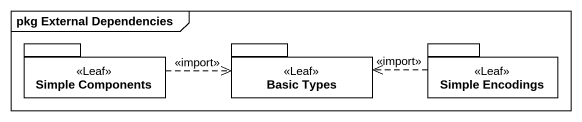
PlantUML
@startuml
mainframe pkg External Dependencies
package "Simple Components" as Simple_Components <<Leaf>> {
}
package "Basic Types" as Basic_Types <<Leaf>> {
}
package "Simple Encodings" as Simple_Encodings <<Leaf>> {
}
Simple_Components .right.> Basic_Types : <<import>>
Simple_Encodings .left.> Basic_Types : <<import>>
@enduml
